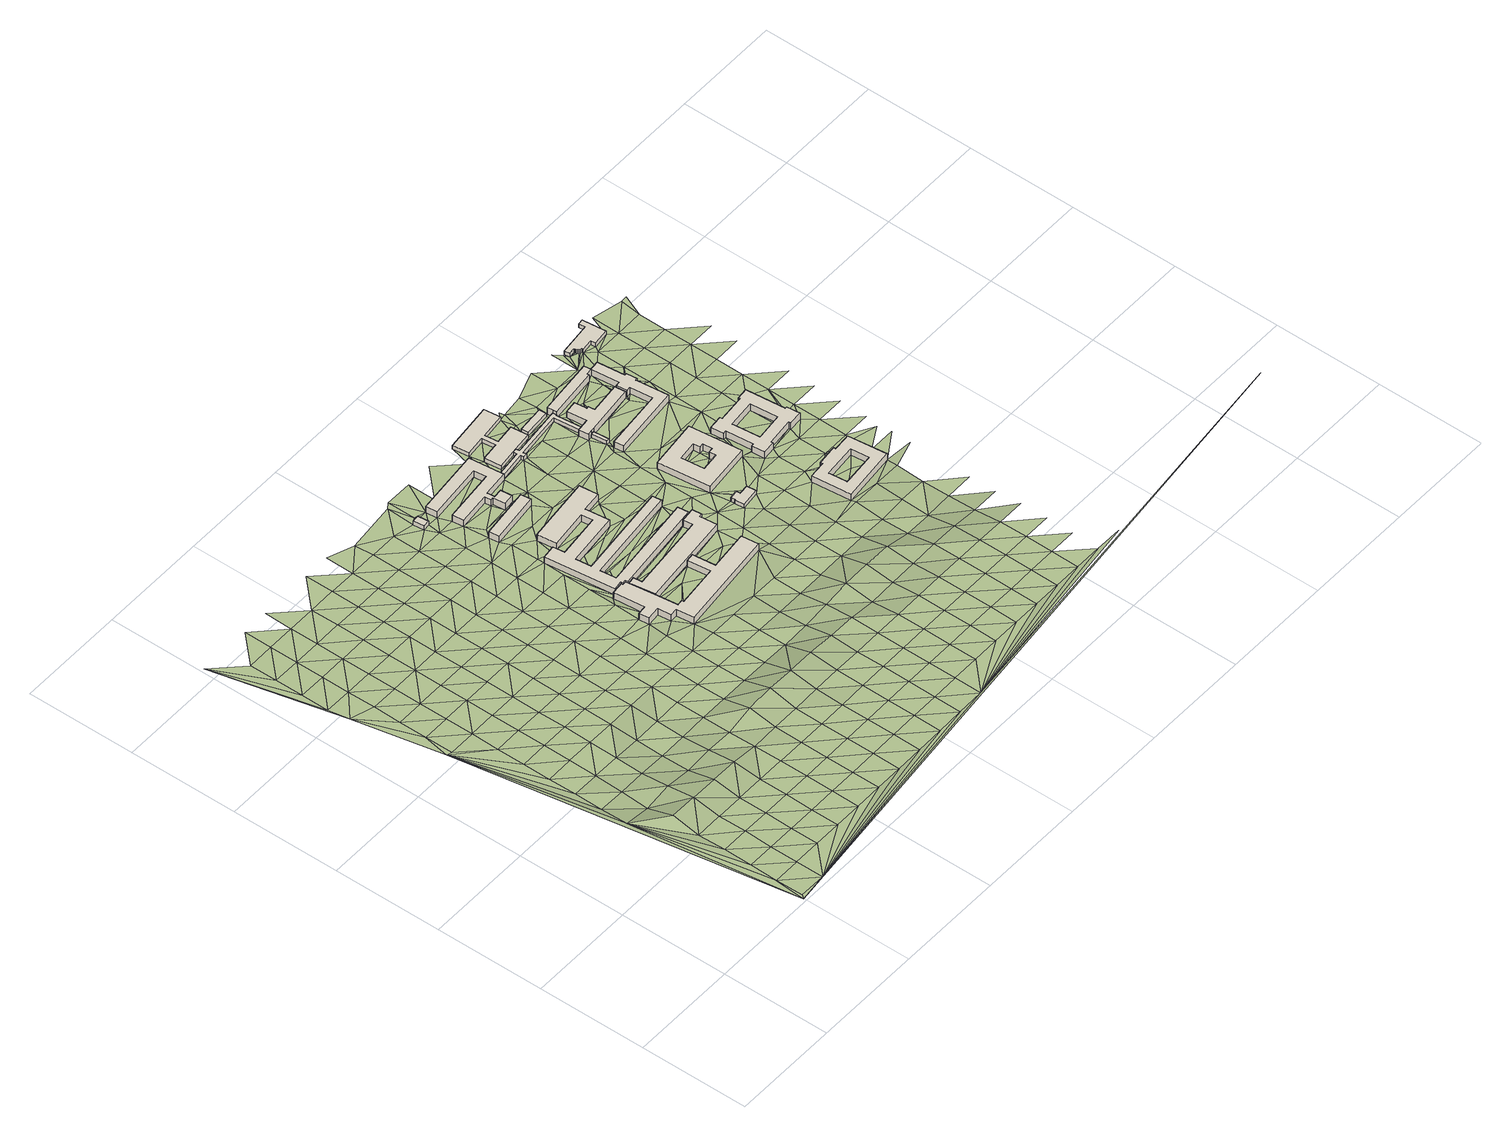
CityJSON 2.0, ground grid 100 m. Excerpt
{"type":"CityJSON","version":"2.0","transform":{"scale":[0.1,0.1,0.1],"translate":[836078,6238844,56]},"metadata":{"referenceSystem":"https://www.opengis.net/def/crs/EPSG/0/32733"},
"CityObjects":{
"building1":{"type":"Building","attributes":{"osm_building:levels":"1","plus_code":"4FRW3J8Q+R5R8","ground_height":60.99,"building_height":4.1,"roof_height":65.09,"osm_building":"yes"},"geometry":[{"type":"Solid","lod":"1","boundaries":[[[[0,1,2,3]],[[1,4,5,2]],[[4,6,7,5]],[[6,0,3,7]],[[3,2,5,7]],[[6,4,1,0]]]]}]},
"building2":{"type":"Building","attributes":{"osm_building:levels":"2","osm_address":"Bellville 7530 Cape Town","plus_code":"4FRW3J8Q+49R3","ground_height":59.59,"building_height":6.9,"roof_height":66.49,"osm_building":"yes"},"geometry":[{"type":"Solid","lod":"1","boundaries":[[[[8,9,10,11]],[[9,12,13,10]],[[12,14,15,13]],[[14,16,17,15]],[[16,18,19,17]],[[18,20,21,19]],[[20,22,23,21]],[[22,24,25,23]],[[24,26,27,25]],[[26,28,29,27]],[[28,30,31,29]],[[30,32,33,31]],[[32,34,35,33]],[[34,36,37,35]],[[36,38,39,37]],[[38,40,41,39]],[[40,42,43,41]],[[42,44,45,43]],[[44,46,47,45]],[[46,48,49,47]],[[48,50,51,49]],[[50,8,11,51]],[[11,10,13,15,17,19,21,23,25,27,29,31,33,35,37,39,41,43,45,47,49,51]],[[50,48,46,44,42,40,38,36,34,32,30,28,26,24,22,20,18,16,14,12,9,8]]]]}]},
"building3":{"type":"Building","attributes":{"osm_building:levels":"2","osm_address":"Bellville 7530 Cape Town","plus_code":"4FRW3J8Q+M96H","ground_height":60.79,"building_height":6.9,"roof_height":67.69,"osm_building":"dormitory"},"geometry":[{"type":"Solid","lod":"1","boundaries":[[[[52,53,54,55]],[[53,56,57,54]],[[56,58,59,57]],[[58,52,55,59]],[[55,54,57,59]],[[58,56,53,52]]]]}]},
"building4":{"type":"Building","attributes":{"osm_building:levels":"2","osm_name":"MGR 2 Residence","osm_address":"Bellville 7530 Cape Town","plus_code":"4FRW3J8Q+RC33","ground_height":60.95,"building_height":6.9,"roof_height":67.85,"osm_building":"dormitory"},"geometry":[{"type":"Solid","lod":"1","boundaries":[[[[60,61,62,63]],[[61,64,65,62]],[[64,66,67,65]],[[66,68,69,67]],[[68,70,71,69]],[[70,72,73,71]],[[72,74,75,73]],[[74,76,77,75]],[[76,78,79,77]],[[78,80,81,79]],[[80,82,83,81]],[[82,84,85,83]],[[84,86,87,85]],[[86,88,89,87]],[[88,90,91,89]],[[90,92,93,91]],[[92,94,95,93]],[[94,60,63,95]],[[63,62,65,67,69,71,73,75,77,79,81,83,85,87,89,91,93,95]],[[94,92,90,88,86,84,82,80,78,76,74,72,70,68,66,64,61,60]]]]}]},
"building5":{"type":"Building","attributes":{"osm_building:levels":"2","osm_address":"Bellville 7530 Cape Town","plus_code":"4FRW3J8Q+6MVC","ground_height":60.24,"building_height":6.9,"roof_height":67.14,"osm_building":"yes"},"geometry":[{"type":"Solid","lod":"1","boundaries":[[[[96,97,98,99]],[[97,100,101,98]],[[100,102,103,101]],[[102,104,105,103]],[[104,106,107,105]],[[106,108,109,107]],[[108,110,111,109]],[[110,112,113,111]],[[112,114,115,113]],[[114,96,99,115]],[[99,98,101,103,105,107,109,111,113,115]],[[114,112,110,108,106,104,102,100,97,96]]]]}]},
"building6":{"type":"Building","attributes":{"osm_building:levels":"2","osm_address":"Bellville 7530 Cape Town","plus_code":"4FRW3J8Q+C9GV","ground_height":60.48,"building_height":6.9,"roof_height":67.38,"osm_building":"yes"},"geometry":[{"type":"Solid","lod":"1","boundaries":[[[[116,117,118,119]],[[117,120,121,118]],[[120,122,123,121]],[[122,124,125,123]],[[124,126,127,125]],[[126,128,129,127]],[[128,130,131,129]],[[130,132,133,131]],[[132,134,135,133]],[[134,136,137,135]],[[136,138,139,137]],[[138,140,141,139]],[[140,142,143,141]],[[142,144,145,143]],[[144,146,147,145]],[[146,148,149,147]],[[148,150,151,149]],[[150,152,153,151]],[[152,154,155,153]],[[154,156,157,155]],[[156,158,159,157]],[[158,160,161,159]],[[160,162,163,161]],[[162,116,119,163]],[[119,118,121,123,125,127,129,131,133,135,137,139,141,143,145,147,149,151,153,155,157,159,161,163]],[[162,160,158,156,154,152,150,148,146,144,142,140,138,136,134,132,130,128,126,124,122,120,117,116]]]]}]},
"building7":{"type":"Building","attributes":{"osm_building:levels":"1","osm_name":"Reserch Offices","osm_address":"Bellville 7530 Cape Town","plus_code":"4FRW3J8Q+VHWX","ground_height":61.07,"building_height":4.1,"roof_height":65.17,"osm_building":"university"},"geometry":[{"type":"Solid","lod":"1","boundaries":[[[[164,165,166,167]],[[165,168,169,166]],[[168,170,171,169]],[[170,172,173,171]],[[172,174,175,173]],[[174,176,177,175]],[[176,178,179,177]],[[178,180,181,179]],[[180,182,183,181]],[[182,184,185,183]],[[184,186,187,185]],[[186,188,189,187]],[[188,190,191,189]],[[190,164,167,191]],[[167,166,169,171,173,175,177,179,181,183,185,187,189,191]],[[190,188,186,184,182,180,178,176,174,172,170,168,165,164]]]]}]},
"building8":{"type":"Building","attributes":{"osm_building:levels":"1","plus_code":"4FRW3J8Q+QR77","ground_height":61.09,"building_height":4.1,"roof_height":65.19,"osm_building":"roof","osm_layer":"1"},"geometry":[{"type":"Solid","lod":"1","boundaries":[[[[192,193,194,195]],[[193,196,197,194]],[[196,198,199,197]],[[198,200,201,199]],[[200,202,203,201]],[[202,204,205,203]],[[204,206,207,205]],[[206,208,209,207]],[[208,210,211,209]],[[210,212,213,211]],[[212,214,215,213]],[[214,178,179,215]],[[178,176,177,179]],[[176,216,217,177]],[[216,218,219,217]],[[218,192,195,219]],[[195,194,197,199,201,203,205,207,209,211,213,215,179,177,217,219]],[[218,216,176,178,214,212,210,208,206,204,202,200,198,196,193,192]]]]}]},
"building9":{"type":"Building","attributes":{"osm_building:levels":"1","osm_address":"Bellville 7530 Cape Town","plus_code":"4FRW3J8Q+6WQ5","ground_height":60.22,"building_height":4.1,"roof_height":64.32,"osm_building":"yes"},"geometry":[{"type":"Solid","lod":"1","boundaries":[[[[220,221,222,223]],[[221,224,225,222]],[[224,226,227,225]],[[226,228,229,227]],[[228,230,231,229]],[[230,232,233,231]],[[232,234,235,233]],[[234,220,223,235]],[[223,222,225,227,229,231,233,235]],[[234,232,230,228,226,224,221,220]]]]}]},
"building10":{"type":"Building","attributes":{"osm_building:levels":"1","osm_address":"Bellville 7530 Cape Town","plus_code":"4FRW3J8Q+VP5G","ground_height":61.06,"building_height":4.1,"roof_height":65.16,"osm_building":"yes"},"geometry":[{"type":"Solid","lod":"1","boundaries":[[[[236,237,238,239]],[[237,240,241,238]],[[240,242,243,241]],[[242,236,239,243]],[[239,238,241,243]],[[242,240,237,236]]]]}]},
"building11":{"type":"Building","attributes":{"osm_building:levels":"1","plus_code":"4FRW3J8Q+MRGX","ground_height":61.01,"building_height":4.1,"roof_height":65.11,"osm_building":"roof","osm_layer":"1"},"geometry":[{"type":"Solid","lod":"1","boundaries":[[[[244,245,246,247]],[[245,248,249,246]],[[248,250,251,249]],[[250,244,247,251]],[[247,246,249,251]],[[250,248,245,244]]]]}]},
"building12":{"type":"Building","attributes":{"osm_building:levels":"2","osm_name":"New Residence","osm_address":"Bellville 7530 Cape Town","plus_code":"4FRW3J8Q+CWC3","ground_height":60.51,"building_height":6.9,"roof_height":67.41,"osm_building":"dormitory","osm_residential":"university","osm_type":"multipolygon"},"geometry":[{"type":"Solid","lod":"1","boundaries":[[[[252,253,254,255]],[[253,256,257,254]],[[256,258,259,257]],[[258,252,255,259]],[[260,261,262,263]],[[261,264,265,262]],[[264,266,267,265]],[[266,268,269,267]],[[268,270,271,269]],[[270,272,273,271]],[[272,274,275,273]],[[274,260,263,275]],[[255,254,257,259],[263,262,265,267,269,271,273,275]],[[258,256,253,252],[274,272,270,268,266,264,261,260]]]]}]},
"building13":{"type":"Building","attributes":{"osm_building:levels":"2","osm_building:part":"yes","osm_address":"Bellville 7530 Cape Town","plus_code":"4FRW3J8R+Q22R","ground_height":61.35,"building_height":6.9,"roof_height":68.25,"osm_building":"dormitory","osm_layer":"1"},"geometry":[{"type":"Solid","lod":"1","boundaries":[[[[276,277,278,279]],[[277,280,281,278]],[[280,282,283,281]],[[282,284,285,283]],[[284,286,287,285]],[[286,288,289,287]],[[288,290,291,289]],[[290,292,293,291]],[[292,294,295,293]],[[294,296,297,295]],[[296,298,299,297]],[[298,300,301,299]],[[300,302,303,301]],[[302,276,279,303]],[[279,278,281,283,285,287,289,291,293,295,297,299,301,303]],[[302,300,298,296,294,292,290,288,286,284,282,280,277,276]]]]}]},
"building14":{"type":"Building","attributes":{"osm_building:levels":"2","osm_building:part":"yes","osm_name":"MGR 1 Residence","osm_address":"Bellville 7530 Cape Town","plus_code":"4FRW3J8R+Q335","ground_height":61.38,"building_height":6.9,"roof_height":68.28,"osm_building":"dormitory","osm_residential":"university"},"geometry":[{"type":"Solid","lod":"1","boundaries":[[[[304,305,306,307]],[[305,308,309,306]],[[308,310,311,309]],[[310,312,313,311]],[[312,314,315,313]],[[314,316,317,315]],[[316,318,319,317]],[[318,320,321,319]],[[320,322,323,321]],[[322,324,325,323]],[[324,326,327,325]],[[326,328,329,327]],[[328,330,331,329]],[[330,332,333,331]],[[332,334,335,333]],[[334,336,337,335]],[[336,338,339,337]],[[338,340,341,339]],[[340,342,343,341]],[[342,344,345,343]],[[344,304,307,345]],[[307,306,309,311,313,315,317,319,321,323,325,327,329,331,333,335,337,339,341,343,345]],[[344,342,340,338,336,334,332,330,328,326,324,322,320,318,316,314,312,310,308,305,304]]]]}]},
"building15":{"type":"Building","attributes":{"osm_building:levels":"2","osm_name":"Post Graduate Residence","osm_address":"Bellville 7530 Cape Town","plus_code":"4FRW3J8R+39JF","ground_height":60.71,"building_height":6.9,"roof_height":67.61,"osm_building":"dormitory","osm_residential":"university","osm_type":"multipolygon"},"geometry":[{"type":"Solid","lod":"1","boundaries":[[[[346,347,348,349]],[[347,350,351,348]],[[350,352,353,351]],[[352,354,355,353]],[[354,356,357,355]],[[356,358,359,357]],[[358,360,361,359]],[[360,362,363,361]],[[362,364,365,363]],[[364,346,349,365]],[[366,367,368,369]],[[367,370,371,368]],[[370,372,373,371]],[[372,366,369,373]],[[349,348,351,353,355,357,359,361,363,365],[369,368,371,373]],[[364,362,360,358,356,354,352,350,347,346],[372,370,367,366]]]]}]},
"building16":{"type":"Building","attributes":{"osm_building:levels":"2","osm_name":"Heros House Residence","osm_address":"Bellville 7530 Cape Town","plus_code":"4FRW3J8R+97X4","ground_height":61.21,"building_height":6.9,"roof_height":68.11,"osm_building":"dormitory","osm_residential":"university","osm_type":"multipolygon"},"geometry":[{"type":"Solid","lod":"1","boundaries":[[[[374,375,376,377]],[[375,378,379,376]],[[378,380,381,379]],[[380,382,383,381]],[[382,384,385,383]],[[384,386,387,385]],[[386,388,389,387]],[[388,390,391,389]],[[390,392,393,391]],[[392,394,395,393]],[[394,396,397,395]],[[396,398,399,397]],[[398,400,401,399]],[[400,402,403,401]],[[402,404,405,403]],[[404,406,407,405]],[[406,408,409,407]],[[408,374,377,409]],[[410,411,412,413]],[[411,414,415,412]],[[414,416,417,415]],[[416,410,413,417]],[[377,376,379,381,383,385,387,389,391,393,395,397,399,401,403,405,407,409],[413,412,415,417]],[[408,406,404,402,400,398,396,394,392,390,388,386,384,382,380,378,375,374],[416,414,411,410]]]]}]},
"building17":{"type":"Building","attributes":{"osm_building:levels":"1","osm_building:part":"university","osm_address":"Bellville 7530 Cape Town","plus_code":"4FRW3J8R+X44V","ground_height":61.77,"building_height":4.1,"roof_height":65.87},"geometry":[{"type":"Solid","lod":"1","boundaries":[[[[418,419,420,421]],[[419,422,423,420]],[[422,424,425,423]],[[424,426,427,425]],[[426,428,429,427]],[[428,430,431,429]],[[430,432,433,431]],[[432,434,435,433]],[[434,436,437,435]],[[436,438,439,437]],[[438,440,441,439]],[[440,442,443,441]],[[442,444,445,443]],[[444,446,447,445]],[[446,448,449,447]],[[448,450,451,449]],[[450,418,421,451]],[[421,420,423,425,427,429,431,433,435,437,439,441,443,445,447,449,451]],[[450,448,446,444,442,440,438,436,434,432,430,428,426,424,422,419,418]]]]}]},
"terrain1":{"type":"TINRelief","geometry":[{"type":"CompositeSurface","lod":"1","boundaries":[[[452,453,454]],[[453,452,455]],[[452,454,456]],[[453,455,454]],[[456,454,457]],[[452,456,458]],[[457,454,459]],[[460,456,457]],[[459,454,455]],[[456,460,461]],[[460,457,462]],[[456,463,458]],[[462,457,459]],[[464,456,461]],[[456,465,463]],[[463,466,458]],[[461,460,467]],[[456,464,465]],[[467,460,462]],[[459,455,468]],[[466,469,458]],[[470,466,463]],[[471,472,458]],[[470,463,465]],[[458,472,473]],[[462,459,468]],[[474,458,469]],[[464,461,475]],[[461,467,476]],[[458,477,471]],[[478,469,466]],[[479,473,480]],[[477,458,474]],[[465,464,475]],[[461,476,475]],[[481,473,472]],[[470,478,466]],[[482,479,480]],[[462,483,467]],[[472,471,484]],[[480,473,485]],[[474,469,486]],[[468,483,462]],[[481,487,473]],[[488,468,455]],[[471,477,484]],[[482,489,479]],[[465,490,470]],[[469,478,486]],[[476,467,491]],[[492,481,472]],[[490,465,475]],[[482,480,493]],[[485,473,487]],[[494,479,489]],[[477,474,495]],[[483,491,467]],[[492,472,484]],[[496,478,470]],[[486,495,474]],[[480,485,493]],[[476,497,475]],[[487,481,498]],[[470,490,496]],[[482,499,489]],[[468,488,483]],[[477,500,484]],[[491,497,476]],[[498,481,492]],[[488,455,501]],[[495,500,477]],[[482,493,499]],[[490,475,502]],[[503,486,478]],[[485,487,504]],[[478,496,505]],[[494,489,506]],[[507,491,483]],[[497,502,475]],[[498,504,487]],[[486,503,495]],[[483,488,507]],[[492,484,508]],[[505,503,478]],[[500,509,484]],[[489,499,506]],[[490,510,496]],[[497,491,511]],[[508,498,492]],[[502,510,490]],[[485,512,493]],[[508,484,509]],[[504,513,485]],[[514,500,495]],[[511,491,507]],[[494,506,515]],[[455,516,501]],[[505,496,517]],[[499,493,512]],[[495,503,514]],[[485,513,512]],[[510,517,496]],[[452,518,455]],[[488,501,507]],[[519,502,497]],[[509,500,520]],[[511,521,497]],[[522,504,498]],[[498,508,523]],[[500,514,520]],[[502,519,510]],[[503,505,524]],[[497,521,519]],[[504,522,513]],[[517,525,505]],[[506,499,526]],[[498,523,522]],[[499,512,527]],[[507,528,511]],[[508,509,529]],[[503,524,514]],[[528,507,501]],[[524,505,525]],[[506,526,515]],[[516,455,530]],[[520,529,509]],[[499,527,526]],[[531,517,510]],[[532,512,513]],[[533,521,511]],[[534,523,508]],[[510,519,531]],[[532,513,522]],[[514,535,520]],[[511,528,533]],[[529,534,508]],[[525,517,536]],[[537,527,512]],[[535,514,524]],[[522,523,538]],[[536,517,531]],[[537,512,532]],[[528,501,516]],[[519,521,539]],[[540,529,520]],[[521,533,541]],[[534,538,523]],[[530,455,542]],[[520,535,540]],[[519,539,531]],[[524,525,543]],[[521,541,539]],[[536,544,525]],[[545,526,527]],[[537,546,527]],[[528,547,533]],[[548,532,522]],[[538,549,522]],[[535,524,543]],[[547,528,516]],[[534,529,550]],[[543,525,544]],[[545,551,526]],[[529,540,552]],[[527,546,545]],[[531,553,536]],[[532,548,537]],[[548,522,549]],[[541,533,554]],[[534,550,538]],[[553,531,539]],[[529,552,550]],[[535,555,540]],[[554,533,547]],[[542,455,556]],[[557,544,536]],[[546,537,558]],[[543,555,535]],[[541,559,539]],[[560,549,538]],[[536,553,557]],[[537,548,558]],[[547,516,530]],[[552,540,561]],[[559,541,554]],[[538,550,560]],[[545,546,562]],[[555,561,540]],[[553,539,563]],[[564,543,544]],[[544,557,565]],[[546,558,562]],[[547,566,554]],[[552,567,550]],[[563,539,559]],[[548,549,568]],[[549,560,569]],[[543,564,555]],[[566,547,530]],[[564,544,565]],[[455,570,556]],[[552,561,567]],[[553,571,557]],[[548,568,558]],[[568,549,569]],[[545,562,572]],[[559,554,573]],[[550,574,560]],[[571,553,563]],[[575,561,555]],[[573,554,566]],[[567,574,550]],[[545,572,576]],[[565,557,577]],[[558,578,562]],[[555,564,575]],[[563,559,579]],[[569,560,580]],[[577,557,571]],[[568,578,558]],[[566,530,542]],[[579,559,573]],[[574,580,560]],[[565,581,564]],[[570,455,518]],[[582,567,561]],[[572,562,583]],[[561,575,584]],[[563,585,571]],[[581,565,577]],[[578,583,562]],[[586,573,566]],[[567,582,574]],[[563,579,585]],[[587,568,569]],[[582,561,584]],[[580,588,569]],[[564,589,575]],[[586,566,542]],[[572,590,576]],[[591,577,571]],[[568,587,578]],[[589,564,581]],[[588,587,569]],[[583,590,572]],[[592,579,573]],[[593,580,574]],[[571,585,591]],[[584,575,594]],[[592,573,586]],[[574,582,593]],[[577,595,581]],[[596,583,578]],[[594,575,589]],[[585,579,597]],[[588,580,598]],[[577,591,595]],[[578,587,596]],[[586,542,556]],[[584,599,582]],[[597,579,592]],[[598,580,593]],[[600,589,581]],[[590,583,601]],[[599,584,594]],[[602,591,585]],[[600,581,595]],[[601,583,596]],[[592,586,603]],[[582,604,593]],[[602,585,597]],[[587,588,605]],[[598,606,588]],[[607,594,589]],[[556,603,586]],[[582,599,604]],[[608,609,590]],[[610,595,591]],[[587,605,596]],[[600,607,589]],[[588,606,605]],[[601,611,590]],[[592,612,597]],[[613,598,593]],[[610,591,602]],[[590,611,608]],[[603,612,592]],[[613,593,604]],[[594,40,599]],[[614,600,595]],[[596,615,601]],[[607,616,594]],[[602,597,617]],[[614,595,610]],[[615,596,605]],[[603,556,570]],[[599,618,604]],[[616,40,594]],[[612,617,597]],[[619,606,598]],[[598,613,620]],[[621,607,600]],[[622,611,601]],[[610,602,623]],[[599,40,618]],[[614,621,600]],[[598,620,619]],[[601,615,622]],[[624,612,603]],[[625,613,604]],[[617,623,602]],[[605,606,626]],[[611,627,608]],[[570,624,603]],[[48,616,607]],[[604,618,625]],[[615,605,626]],[[628,607,621]],[[626,606,619]],[[44,40,616]],[[611,622,627]],[[617,612,629]],[[614,610,630]],[[623,631,610]],[[628,48,607]],[[624,629,612]],[[620,613,632]],[[44,616,48]],[[613,625,633]],[[618,36,625]],[[621,614,630]],[[40,44,42]],[[610,631,630]],[[634,622,615]],[[623,617,635]],[[632,613,633]],[[615,626,634]],[[625,36,34]],[[624,570,518]],[[152,619,620]],[[629,635,617]],[[46,44,48]],[[627,636,608]],[[633,625,34]],[[637,628,621]],[[627,622,1]],[[638,631,623]],[[154,633,34]],[[637,621,630]],[[620,632,152]],[[639,622,634]],[[624,640,629]],[[154,632,633]],[[635,638,623]],[[641,626,619]],[[154,34,32]],[[642,48,628]],[[1,622,639]],[[640,624,518]],[[152,643,619]],[[0,627,1]],[[32,156,154]],[[644,630,631]],[[632,154,152]],[[22,645,112]],[[626,52,634]],[[642,628,637]],[[645,22,20]],[[641,619,643]],[[635,629,646]],[[636,627,0]],[[158,32,647]],[[158,156,32]],[[638,644,631]],[[647,28,158]],[[158,28,160]],[[28,110,162]],[[646,629,640]],[[160,28,162]],[[626,641,53]],[[52,626,53]],[[1,639,4]],[[639,634,72]],[[162,110,108]],[[648,637,630]],[[638,635,649]],[[0,6,650]],[[651,112,645]],[[72,634,52]],[[122,120,652]],[[0,650,636]],[[150,643,152]],[[645,20,651]],[[644,648,630]],[[651,20,18]],[[4,639,64]],[[48,642,653]],[[649,635,646]],[[640,518,654]],[[6,4,61]],[[70,639,72]],[[655,642,637]],[[70,64,639]],[[656,636,650]],[[61,650,6]],[[128,657,130]],[[641,643,140]],[[64,61,4]],[[638,658,644]],[[150,140,643]],[[650,61,656]],[[648,655,637]],[[108,106,659]],[[72,52,660]],[[654,646,640]],[[142,150,148]],[[638,649,658]],[[661,652,120]],[[652,661,122]],[[53,641,662]],[[142,140,150]],[[16,651,18]],[[112,651,14]],[[663,648,644]],[[655,653,642]],[[641,140,662]],[[664,649,646]],[[644,658,663]],[[657,128,665]],[[666,660,52]],[[667,656,61]],[[72,660,76]],[[664,646,654]],[[654,518,668]],[[655,648,669]],[[146,142,148]],[[12,112,14]],[[132,130,657]],[[108,102,162]],[[658,649,670]],[[671,667,61]],[[648,663,669]],[[653,50,48]],[[64,70,672]],[[53,662,56]],[[670,649,664]],[[16,14,651]],[[673,661,120]],[[74,72,76]],[[660,666,80]],[[80,76,660]],[[653,655,674]],[[58,666,52]],[[675,663,658]],[[104,659,106]],[[669,674,655]],[[659,102,108]],[[140,676,662]],[[664,654,668]],[[128,677,665]],[[675,658,670]],[[132,657,665]],[[144,142,146]],[[518,678,668]],[[60,671,61]],[[12,679,112]],[[76,80,78]],[[124,122,661]],[[680,669,663]],[[674,681,653]],[[452,682,518]],[[80,666,82]],[[683,12,9]],[[670,664,684]],[[680,663,675]],[[672,70,685]],[[662,676,56]],[[668,684,664]],[[88,86,84]],[[666,58,82]],[[120,117,673]],[[686,674,669]],[[687,683,9]],[[670,688,675]],[[676,140,138]],[[12,683,687]],[[686,669,680]],[[50,653,681]],[[162,102,116]],[[128,126,677]],[[132,665,677]],[[684,688,670]],[[84,82,689]],[[60,690,671]],[[88,84,90]],[[82,58,689]],[[678,518,691]],[[692,681,674]],[[58,56,689]],[[689,56,676]],[[680,675,693]],[[102,659,104]],[[692,674,686]],[[661,673,124]],[[684,668,678]],[[84,689,90]],[[688,693,675]],[[694,134,132]],[[687,9,8]],[[677,694,132]],[[687,679,12]],[[686,680,695]],[[696,689,676]],[[681,692,697]],[[698,688,684]],[[697,50,681]],[[693,695,680]],[[134,694,136]],[[698,684,678]],[[691,518,699]],[[696,676,138]],[[700,60,218]],[[688,701,693]],[[90,689,196]],[[692,686,702]],[[687,8,679]],[[703,673,117]],[[704,694,677]],[[695,705,686]],[[218,172,700]],[[673,703,124]],[[218,174,172]],[[696,706,689]],[[90,193,192]],[[60,700,165]],[[701,688,698]],[[697,707,50]],[[707,8,50]],[[697,692,702]],[[172,165,700]],[[165,708,60]],[[686,705,702]],[[216,174,218]],[[196,689,706]],[[126,704,677]],[[694,709,136]],[[693,710,695]],[[116,102,100]],[[679,8,711]],[[679,97,96]],[[711,8,707]],[[698,678,691]],[[710,693,701]],[[90,196,193]],[[124,703,117]],[[704,709,694]],[[138,136,712]],[[100,117,116]],[[713,707,697]],[[172,168,165]],[[699,518,714]],[[138,712,696]],[[97,679,715]],[[174,216,176]],[[695,716,705]],[[706,696,712]],[[679,711,715]],[[713,697,702]],[[97,715,100]],[[698,717,701]],[[709,712,136]],[[198,196,706]],[[716,695,710]],[[172,170,168]],[[100,718,117]],[[117,718,124]],[[719,711,707]],[[717,698,691]],[[720,702,705]],[[721,126,124]],[[704,126,721]],[[718,100,715]],[[719,707,713]],[[198,706,722]],[[710,701,723]],[[704,721,709]],[[720,705,716]],[[724,715,711]],[[706,712,722]],[[723,701,717]],[[124,718,721]],[[518,725,714]],[[726,713,702]],[[200,198,727]],[[178,214,180]],[[728,711,719]],[[724,711,728]],[[716,710,729]],[[715,256,718]],[[709,730,712]],[[726,702,720]],[[724,230,715]],[[182,186,184]],[[715,230,731]],[[717,691,699]],[[727,198,722]],[[729,710,723]],[[731,256,715]],[[709,721,730]],[[732,719,713]],[[721,718,256]],[[228,731,230]],[[716,733,720]],[[732,713,726]],[[734,722,712]],[[735,723,717]],[[186,182,188]],[[716,729,733]],[[224,256,731]],[[730,736,712]],[[721,256,253]],[[724,728,234]],[[737,728,719]],[[236,180,237]],[[182,180,236]],[[735,717,699]],[[727,202,200]],[[721,253,730]],[[738,725,518]],[[256,224,739]],[[310,180,214]],[[740,726,720]],[[722,292,727]],[[245,712,736]],[[737,719,732]],[[182,236,741]],[[739,224,742]],[[739,220,256]],[[712,245,734]],[[723,743,729]],[[188,182,741]],[[720,733,740]],[[742,220,739]],[[292,722,734]],[[743,723,735]],[[332,736,730]],[[237,180,310]],[[744,234,728]],[[726,745,732]],[[188,741,746]],[[728,737,744]],[[747,730,253]],[[736,332,330]],[[741,236,242]],[[733,729,748]],[[202,727,292]],[[746,749,188]],[[736,330,245]],[[726,740,745]],[[332,730,747]],[[735,699,714]],[[748,729,743]],[[296,734,245]],[[245,330,248]],[[741,242,746]],[[750,220,234]],[[751,752,274]],[[347,737,732]],[[220,753,256]],[[237,310,240]],[[202,292,290]],[[754,740,733]],[[744,750,234]],[[745,755,732]],[[743,735,756]],[[270,751,274]],[[754,733,748]],[[347,732,755]],[[261,752,751]],[[757,746,242]],[[737,346,744]],[[714,756,735]],[[274,272,270]],[[208,288,284]],[[284,288,286]],[[308,242,240]],[[248,758,298]],[[759,745,740]],[[310,308,240]],[[760,746,757]],[[347,346,737]],[[208,284,312]],[[750,753,220]],[[751,270,264]],[[253,252,747]],[[757,242,308]],[[743,761,748]],[[751,264,261]],[[759,740,754]],[[762,750,744]],[[756,761,743]],[[312,284,282]],[[330,328,248]],[[268,264,270]],[[745,763,755]],[[346,762,744]],[[764,264,268]],[[754,748,765]],[[763,745,759]],[[747,766,332]],[[756,714,725]],[[767,757,308]],[[347,755,768]],[[761,765,748]],[[753,750,394]],[[277,282,280]],[[767,760,757]],[[769,750,762]],[[328,758,248]],[[298,758,300]],[[750,769,394]],[[252,770,747]],[[276,771,277]],[[771,282,277]],[[759,754,772]],[[755,763,768]],[[346,362,762]],[[761,756,773]],[[753,394,392]],[[282,314,312]],[[765,772,754]],[[364,362,346]],[[753,392,390]],[[753,386,252]],[[366,372,774]],[[388,753,390]],[[747,770,766]],[[753,388,386]],[[760,767,775]],[[362,360,762]],[[771,276,302]],[[396,394,769]],[[761,776,765]],[[763,759,777]],[[384,252,386]],[[314,282,771]],[[772,778,759]],[[308,305,767]],[[768,350,347]],[[769,762,779]],[[762,360,779]],[[758,780,300]],[[780,758,328]],[[768,763,777]],[[372,370,774]],[[759,778,777]],[[252,781,770]],[[772,765,782]],[[781,252,384]],[[774,367,366]],[[783,396,769]],[[771,302,784]],[[314,771,784]],[[358,779,360]],[[767,785,775]],[[781,384,382]],[[783,769,779]],[[300,780,324]],[[766,770,781]],[[396,400,398]],[[778,772,786]],[[324,322,300]],[[300,322,302]],[[780,326,324]],[[328,326,780]],[[787,768,777]],[[367,774,370]],[[416,788,410]],[[322,784,302]],[[356,779,358]],[[768,787,350]],[[305,785,767]],[[322,320,784]],[[402,396,783]],[[314,784,318]],[[318,316,314]],[[320,318,784]],[[778,789,777]],[[402,400,396]],[[356,352,779]],[[382,380,375]],[[416,414,788]],[[356,354,352]],[[766,781,790]],[[781,382,375]],[[410,788,411]],[[783,779,791]],[[766,792,336]],[[305,304,344]],[[790,792,766]],[[779,352,791]],[[336,792,338]],[[375,380,793]],[[352,350,794]],[[795,790,781]],[[402,783,404]],[[340,338,792]],[[796,785,797]],[[305,798,785]],[[414,411,788]],[[797,785,426]],[[799,342,340]],[[350,787,800]],[[344,798,305]],[[781,375,795]],[[799,344,342]],[[426,785,436]],[[799,340,792]],[[791,801,783]],[[404,783,801]],[[438,436,785]],[[785,798,438]],[[794,350,802]],[[428,426,430]],[[432,430,426]],[[434,432,426]],[[436,434,426]],[[352,794,803]],[[792,790,804]],[[805,790,795]],[[806,344,799]],[[806,798,344]],[[791,352,803]],[[798,440,438]],[[374,795,375]],[[799,792,804]],[[804,790,805]],[[807,406,404]],[[404,801,807]],[[808,408,406]],[[446,798,806]],[[801,791,809]],[[408,808,374]],[[444,798,446]],[[810,806,799]],[[406,807,808]],[[811,795,374]],[[805,795,811]],[[804,810,799]],[[801,812,807]],[[448,446,806]],[[811,374,808]],[[810,813,806]],[[448,806,813]],[[808,807,814]],[[815,804,805]],[[811,816,805]],[[804,815,810]],[[816,815,805]],[[808,817,811]],[[448,813,818]],[[819,813,810]],[[810,815,819]],[[816,820,815]],[[813,821,818]],[[813,819,822]],[[821,813,822]],[[815,823,819]],[[821,822,824]]]}]}
},
"vertices":[
[2193,4805,50],[2205,4705,50],[2205,4705,91],[2193,4805,91],[2268,4712,50],[2268,4712,91],[2256,4812,50],[2256,4812,91],
[3628,2742,36],[3263,2701,36],[3263,2701,105],[3628,2742,105],[3240,2910,36],[3240,2910,105],[3167,2901,36],[3167,2901,105],[3191,2693,36],[3191,2693,105],[2814,2651,36],[2814,2651,105],[2812,2670,36],[2812,2670,105],[2758,2664,36],[2758,2664,105],[2733,2863,36],[2733,2863,105],[2701,3096,36],[2701,3096,105],[2697,3127,36],[2697,3127,105],[2663,3125,36],[2663,3125,105],[2661,3141,36],[2661,3141,105],[2551,3130,36],[2551,3130,105],[2578,2848,36],[2578,2848,105],[2499,2839,36],[2499,2839,105],[2509,2745,36],[2509,2745,105],[2627,2758,36],[2627,2758,105],[2641,2636,36],[2641,2636,105],[2708,2643,36],[2708,2643,105],[2727,2481,36],[2727,2481,105],[3646,2584,36],[3646,2584,105],
[2449,4268,48],[2461,4174,48],[2461,4174,117],[2449,4268,117],[2920,4229,48],[2920,4229,117],[2908,4324,48],[2908,4324,117],
[2962,4875,50],[2355,4811,50],[2355,4811,118],[2962,4875,118],[2366,4705,50],[2366,4705,118],[2879,4759,50],[2879,4759,118],[2890,4647,50],[2890,4647,118],[2409,4596,50],[2409,4596,118],[2421,4490,50],[2421,4490,118],[2716,4521,50],[2716,4521,118],[2722,4463,50],[2722,4463,118],[2744,4466,50],[2744,4466,118],[2756,4356,50],[2756,4356,118],[2857,4366,50],[2857,4366,118],[2846,4472,50],[2846,4472,118],[2767,4464,50],[2767,4464,118],[2760,4533,50],[2760,4533,118],[2996,4558,50],[2996,4558,118],[2995,4566,50],[2995,4566,118],[2991,4601,50],[2991,4601,118],
[3587,3116,42],[3615,3119,42],[3615,3119,111],[3587,3116,111],[3606,3205,42],[3606,3205,111],[3475,3190,42],[3475,3190,111],[3484,3103,42],[3484,3103,111],[2771,3026,42],[2771,3026,111],[2763,3104,42],[2763,3104,111],[2701,3096,42],[2701,3096,111],[2733,2863,42],[2733,2863,111],[3604,2957,42],[3604,2957,111],
[3567,3208,45],[3556,3306,45],[3556,3306,114],[3567,3208,114],[2678,3205,45],[2678,3205,114],[2661,3347,45],[2661,3347,114],[3536,3447,45],[3536,3447,114],[3526,3530,45],[3526,3530,114],[2655,3430,45],[2655,3430,114],[2639,3569,45],[2639,3569,114],[3125,3624,45],[3125,3624,114],[3099,3844,45],[3099,3844,114],[3282,3865,45],[3282,3865,114],[3262,4035,45],[3262,4035,114],[2658,3965,45],[2658,3965,114],[2679,3786,45],[2679,3786,114],[3029,3826,45],[3029,3826,114],[3041,3727,45],[3041,3727,114],[2644,3681,45],[2644,3681,114],[2631,3787,45],[2631,3787,114],[2507,3772,45],[2507,3772,114],[2581,3139,45],[2581,3139,114],[2665,3148,45],[2665,3148,114],[2667,3129,45],[2667,3129,114],[2699,3133,45],[2699,3133,114],[2702,3108,45],[2702,3108,114],
[3007,5071,51],[3025,4920,51],[3025,4920,92],[3007,5071,92],[3204,4940,51],[3204,4940,92],[3218,4816,51],[3218,4816,92],[3052,4797,51],[3052,4797,92],[3070,4646,51],[3070,4646,92],[3241,4666,51],[3241,4666,92],[3280,4670,51],[3280,4670,92],[3455,4690,51],[3455,4690,92],[3437,4844,51],[3437,4844,92],[3258,4824,51],[3258,4824,92],[3244,4944,51],[3244,4944,92],[3472,4970,51],[3472,4970,92],[3455,5122,51],[3455,5122,92],
[2995,4566,51],[3248,4594,51],[3248,4594,92],[2995,4566,92],[3252,4568,51],[3252,4568,92],[3289,4571,51],[3289,4571,92],[3286,4600,51],[3286,4600,92],[3717,4648,51],[3717,4648,92],[3744,4406,51],[3744,4406,92],[3776,4410,51],[3776,4410,92],[3750,4651,51],[3750,4651,92],[3757,4652,51],[3757,4652,92],[3753,4688,51],[3753,4688,92],[3285,4637,51],[3285,4637,92],[3244,4631,51],[3244,4631,92],[2991,4601,51],[2991,4601,92],
[4081,3052,42],[3995,3044,42],[3995,3044,83],[4081,3052,83],[3991,3080,42],[3991,3080,83],[3911,3069,42],[3911,3069,83],[3916,3032,42],[3916,3032,83],[3910,3032,42],[3910,3032,83],[3920,2944,42],[3920,2944,83],[4092,2967,42],[4092,2967,83],
[3469,4769,51],[3475,4704,51],[3475,4704,92],[3469,4769,92],[3719,4724,51],[3719,4724,92],[3714,4790,51],[3714,4790,92],
[3766,4319,50],[3781,4180,50],[3781,4180,91],[3766,4319,91],[3809,4180,50],[3809,4180,91],[3796,4322,50],[3796,4322,91],
[4280,3777,45],[3829,3724,45],[3829,3724,114],[4280,3777,114],[3881,3247,45],[3881,3247,114],[4333,3298,45],[4333,3298,114],[3980,3612,45],[4151,3632,45],[4151,3632,114],[3980,3612,114],[4158,3569,45],[4158,3569,114],[4195,3574,45],[4195,3574,114],[4205,3488,45],[4205,3488,114],[4160,3483,45],[4160,3483,114],[4167,3421,45],[4167,3421,114],[4004,3403,45],[4004,3403,114],
[3961,4442,54],[3954,4499,54],[3954,4499,122],[3961,4442,122],[3934,4497,54],[3934,4497,122],[3921,4609,54],[3921,4609,122],[3809,4596,54],[3809,4596,122],[3830,4416,54],[3830,4416,122],[3776,4410,54],[3776,4410,122],[3744,4406,54],[3744,4406,122],[3715,4403,54],[3715,4403,122],[3725,4314,54],[3725,4314,122],[3766,4319,54],[3766,4319,122],[3796,4322,54],[3796,4322,122],[4256,4375,54],[4256,4375,122],[4244,4474,54],[4244,4474,122],
[4275,4731,54],[4268,4794,54],[4268,4794,123],[4275,4731,123],[3748,4739,54],[3748,4739,123],[3753,4688,54],[3753,4688,123],[3757,4652,54],[3757,4652,123],[4219,4701,54],[4219,4701,123],[4217,4723,54],[4217,4723,123],[4273,4729,54],[4273,4729,123],[4300,4476,54],[4300,4476,123],[4260,4472,54],[4260,4472,123],[4271,4373,54],[4271,4373,123],[4310,4377,54],[4310,4377,123],[4332,4173,54],[4332,4173,123],[3787,4115,54],[3787,4115,123],[3797,4028,54],[3797,4028,123],[4432,4096,54],[4432,4096,123],[4400,4391,54],[4400,4391,123],[4419,4393,54],[4419,4393,123],[4409,4491,54],[4409,4491,123],[4389,4489,54],[4389,4489,123],[4362,4740,54],[4362,4740,123],
[4452,2714,47],[4489,2354,47],[4489,2354,116],[4452,2714,116],[4995,2410,47],[4995,2410,116],[4955,2763,47],[4955,2763,116],[4793,2749,47],[4793,2749,116],[4791,2770,47],[4791,2770,116],[4785,2769,47],[4785,2769,116],[4633,2752,47],[4633,2752,116],[4604,2749,47],[4604,2749,116],[4606,2728,47],[4606,2728,116],[4558,2628,47],[4862,2659,47],[4862,2659,116],[4558,2628,116],[4880,2492,47],[4880,2492,116],[4575,2461,47],[4575,2461,116],
[4846,3673,52],[4744,3663,52],[4744,3663,121],[4846,3673,121],[4745,3648,52],[4745,3648,121],[4496,3623,52],[4496,3623,121],[4494,3644,52],[4494,3644,121],[4368,3632,52],[4368,3632,121],[4379,3514,52],[4379,3514,121],[4407,3517,52],[4407,3517,121],[4432,3268,52],[4432,3268,121],[4410,3266,52],[4410,3266,121],[4422,3146,52],[4422,3146,121],[4538,3157,52],[4538,3157,121],[4536,3177,52],[4536,3177,121],[4783,3202,52],[4783,3202,121],[4785,3182,52],[4785,3182,121],[4912,3194,52],[4912,3194,121],[4900,3316,52],[4900,3316,121],[4882,3314,52],[4882,3314,121],[4498,3526,52],[4747,3551,52],[4747,3551,121],[4498,3526,121],[4773,3303,52],[4773,3303,121],[4524,3275,52],[4524,3275,121],
[4658,5125,58],[4608,5119,58],[4608,5119,99],[4658,5125,99],[4614,5060,58],[4614,5060,99],[4317,5026,58],[4317,5026,99],[4322,4978,58],[4322,4978,99],[4378,4984,58],[4378,4984,99],[4381,4975,58],[4381,4975,99],[4383,4966,58],[4383,4966,99],[4389,4955,58],[4389,4955,99],[4396,4947,58],[4396,4947,99],[4405,4939,58],[4405,4939,99],[4419,4935,58],[4419,4935,99],[4420,4921,58],[4420,4921,99],[4526,4934,58],[4526,4934,99],[4531,4890,58],[4531,4890,99],[4681,4907,58],[4681,4907,99],[4659,5112,58],[4659,5112,99],
[976,9,33],[1003,44,33],[1003,296,33],[1253,44,33],[753,1559,40],[1003,549,35],[460,3086,40],[1253,296,33],[1003,802,41],[1003,1054,36],[1253,549,35],[753,1812,29],[1003,1307,89],[1003,1559,4],[753,2065,34],[1253,802,42],[1503,296,33],[753,2317,34],[1003,1812,21],[503,3075,40],[503,3328,42],[290,3899,46],[753,2570,34],[1253,1307,83],[1253,1054,42],[753,2822,37],[1003,2065,33],[4,5096,50],[254,4085,46],[503,3580,44],[254,4338,46],[1503,549,35],[753,3075,40],[503,4085,46],[1003,2317,36],[503,3833,46],[1753,296,34],[254,4591,47],[1253,1559,45],[1503,802,42],[753,3328,42],[503,4338,46],[254,4843,47],[1003,2570,37],[1253,1812,21],[1503,1054,39],[753,3580,44],[503,4591,47],[1003,2822,38],[2003,296,35],[1503,1307,78],[1253,2317,36],[753,3833,46],[1253,2065,28],[503,4843,48],[1753,549,36],[1003,3328,42],[1003,3075,40],[1503,1559,17],[1753,802,39],[753,4338,47],[753,4085,46],[1253,2570,38],[503,5096,50],[2253,296,38],[1503,1812,10],[3503,296,65],[1753,1307,69],[1253,2822,38],[1753,1054,41],[1003,3833,46],[1003,3580,44],[1503,2317,31],[1503,2065,16],[753,4843,49],[753,4591,48],[2003,549,38],[1253,3075,40],[2503,296,43],[1753,1559,39],[1003,4085,47],[2003,802,41],[1253,3328,42],[1503,2570,38],[1753,1812,19],[1003,4338,49],[1253,3580,44],[2003,1307,35],[1503,2822,39],[2003,1054,43],[2753,296,50],[1753,2317,34],[1753,2065,22],[1003,4843,51],[1003,4591,50],[2253,549,40],[1253,4085,47],[1253,3833,46],[1503,3328,43],[753,5096,51],[1503,3075,41],[2003,1559,30],[2253,802,43],[1753,2570,37],[3003,296,56],[2003,1812,31],[1253,4338,49],[2253,1054,44],[1503,3580,45],[1753,2822,40],[1253,4591,50],[2253,1307,50],[2003,2317,35],[2003,2065,29],[2503,549,46],[1753,3075,42],[1503,4085,47],[1503,3833,46],[3253,296,60],[2253,1559,94],[1253,4843,52],[2503,802,48],[1753,3328,45],[2003,2570,36],[1253,5096,55],[2253,1812,30],[1503,4338,48],[2503,1054,45],[1753,3580,46],[2253,2065,27],[2003,3075,43],[1503,4591,50],[2003,2822,41],[2503,1307,52],[2753,549,53],[1753,4085,48],[1753,3833,47],[2253,2317,29],[1503,4843,52],[2503,1559,111],[2753,802,56],[2003,3328,45],[2253,2570,32],[2503,1812,30],[1753,4338,50],[2753,1054,52],[2003,3580,46],[2253,2822,40],[2503,2065,24],[1753,4591,51],[2753,1307,63],[3003,549,59],[2253,3075,43],[2003,4085,49],[2003,3833,48],[2503,2317,27],[1738,5009,53],[1503,5096,54],[2753,1559,103],[1753,4843,52],[3003,802,63],[2253,3328,45],[2753,1812,24],[2003,4338,50],[2503,2570,28],[3003,1054,61],[2498,2839,36],[2253,3833,47],[2253,3580,46],[2753,2065,21],[2003,4591,51],[3003,1307,67],[3253,549,63],[2503,3075,43],[2253,4085,48],[2003,4843,52],[2753,2317,24],[3253,802,66],[3003,1812,15],[3003,1559,96],[2503,3580,45],[2503,3328,45],[2253,4338,49],[3253,1054,67],[2198,5059,53],[3003,2065,17],[3253,1307,62],[2253,4591,50],[3503,549,67],[2503,4085,47],[3003,2317,22],[2503,3833,47],[3253,1559,84],[2753,2822,36],[3503,802,69],[2662,3125,36],[3253,1812,25],[3503,1054,70],[2253,4843,50],[3003,2822,38],[2753,3328,43],[3253,2317,23],[3753,549,69],[3253,2065,10],[2253,5096,51],[2753,3580,45],[3503,1307,70],[3003,3075,41],[2503,4338,48],[3003,3328,43],[2753,4085,47],[3503,1559,75],[3753,802,71],[3003,3580,45],[2753,4338,49],[2503,5096,50],[4003,549,69],[3503,1812,53],[3753,1054,73],[2503,4843,49],[2878,4759,50],[3253,3328,43],[3503,2065,14],[3753,1307,73],[3003,4085,48],[3253,3580,44],[4253,549,69],[3604,2958,42],[3753,1559,42],[3503,2317,21],[7489,748,63],[3253,2822,38],[4003,802,72],[2891,4647,50],[3753,1812,82],[3503,2822,39],[4003,1054,75],[3003,4338,50],[2753,5096,51],[4503,549,69],[3753,2065,14],[4003,1307,77],[3253,3833,46],[4003,1559,58],[3253,4085,48],[3753,2317,18],[4253,802,73],[4753,549,73],[3003,4843,50],[4253,1054,76],[4003,2065,21],[3503,3328,43],[3503,3580,44],[4003,1812,90],[3253,4338,50],[3753,2570,28],[3008,5071,51],[3503,3833,46],[4253,1307,79],[3753,2822,39],[3503,4085,48],[4003,2317,18],[5003,549,72],[3753,3075,42],[4253,1559,62],[4503,802,73],[3753,3328,43],[4003,2570,30],[4253,1812,83],[3753,3580,45],[3503,4338,50],[4503,1054,76],[3921,2944,42],[5253,549,71],[4253,2065,23],[3503,4591,50],[4003,2822,42],[4503,1307,77],[3753,3833,46],[3911,3070,42],[4253,2317,25],[4503,1559,76],[3726,4314,54],[4753,802,76],[3753,4085,48],[4253,2570,37],[5503,549,70],[4003,3075,42],[4503,1812,26],[3503,4843,50],[3996,3044,42],[4753,1054,79],[4253,2822,45],[4503,2065,16],[3536,4981,53],[4003,3833,47],[4753,1307,80],[3529,5031,53],[4253,3075,45],[4003,3580,46],[3981,3612,45],[4332,3298,45],[4753,1559,67],[4503,2317,44],[5003,802,76],[3753,4843,51],[4003,4338,52],[4753,1812,21],[3742,5006,53],[5003,1054,79],[4503,2822,49],[4753,2065,30],[4195,3573,45],[5003,1307,76],[4432,4095,54],[4003,4843,56],[4753,2317,43],[4503,3075,49],[4253,3833,49],[4003,4591,54],[5003,1559,45],[5253,802,76],[4753,2570,46],[4003,5096,58],[5253,1054,82],[5003,2065,25],[5003,1812,31],[4753,2822,49],[4253,4338,53],[4503,3833,51],[5253,1307,77],[4753,3075,49],[4253,4591,55],[4253,4843,57],[5253,1559,41],[5003,2317,42],[4753,3328,51],[5253,1812,36],[4503,4085,52],[5003,2822,49],[4503,4338,54],[4746,3648,52],[5003,2570,48],[4753,3833,54],[4253,5096,60],[4304,5025,60],[4421,4921,58],[4503,4591,55],[5251,2387,48],[5003,3075,51],[5253,2570,47],[5221,2690,48],[4753,4338,56],[4753,4085,55],[4503,4843,56],[5003,3328,53],[5003,3580,55],[5253,2822,50],[4753,4591,56],[5003,3833,56],[5253,3075,54],[4753,4843,57],[5253,3328,55],[5003,4338,58],[5003,4085,57],[5253,3580,57],[4753,5096,59],[5003,4591,58],[5253,4085,57],[5030,5032,61],[5003,4843,59],[5253,4338,58],[5087,5038,61]
]}
